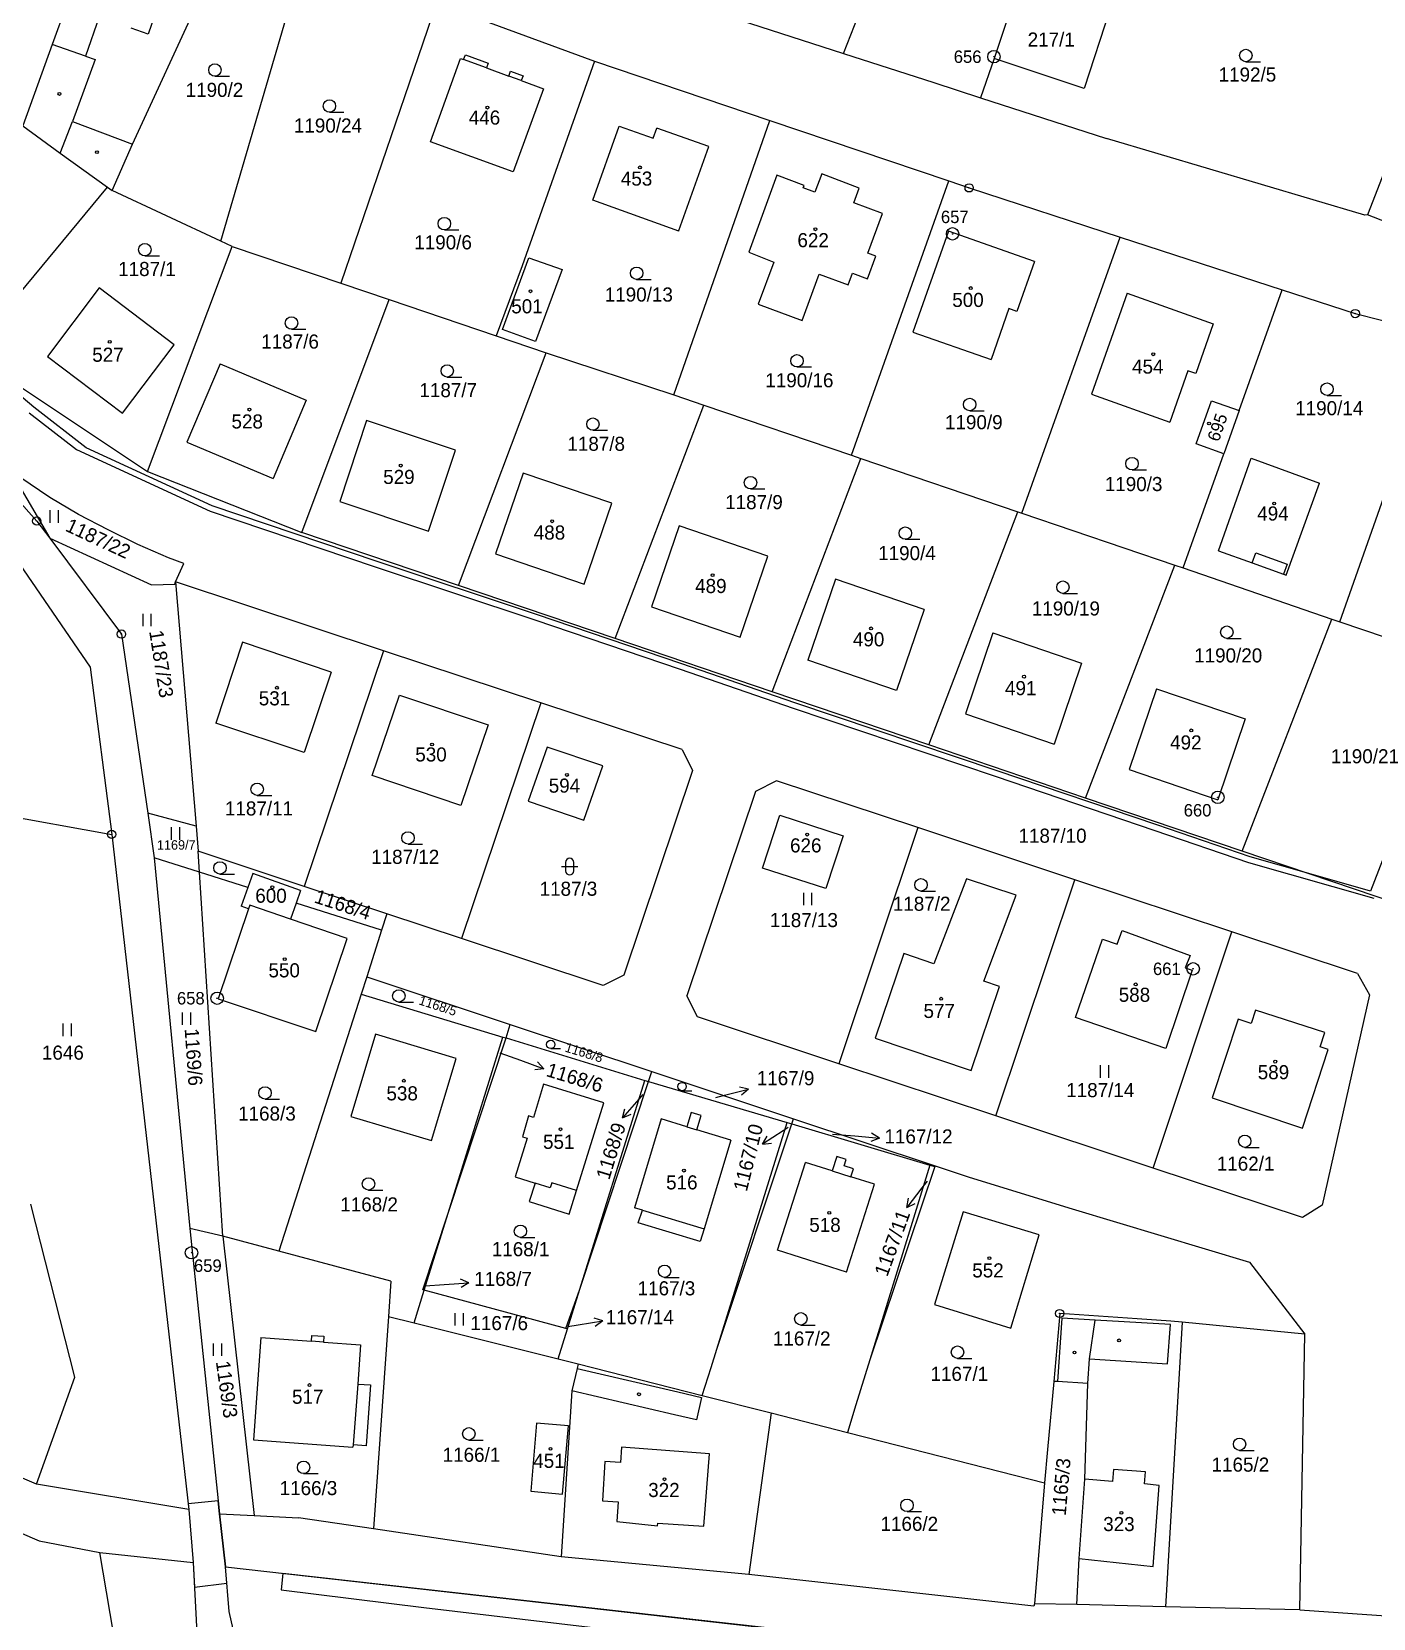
# Model space of a CAD drawing. Extents: x -820725 to -814908, y -1038210 to -1035296.
# Drawn here: x -818782.5 to -818620.6, y -1036843.4 to -1036652 of the extents above; entities that cross this region are included whole.
import ezdxf
from ezdxf.enums import TextEntityAlignment as Align

# ---------------------------------------------------------------- set-up
doc = ezdxf.new("R2010")
doc.units = 0
doc.header["$MEASUREMENT"] = 0
doc.linetypes.add('0_051C', pattern=[0])
for name, color, linetype in [('101', 1, 'CONTINUOUS'), ('1016', 1, 'CONTINUOUS'), ('1029', 1, 'CONTINUOUS'), ('105', 1, 'CONTINUOUS'), ('18', 1, 'CONTINUOUS'), ('21800', 1, 'CONTINUOUS'), ('21900', 1, 'CONTINUOUS'), ('23700', 1, 'CONTINUOUS'), ('304', 1, 'CONTINUOUS'), ('306', 1, 'CONTINUOUS'), ('316', 1, 'CONTINUOUS'), ('402', 1, 'CONTINUOUS'), ('404', 1, 'CONTINUOUS')]:
    doc.layers.add(name, color=color, linetype=linetype)

# ---------------------------------------------------------------- blocks, each defined once
blk = doc.blocks.new('4_02$0')
at = {"layer": '404', "color": 255, "linetype": 'Continuous'}
blk.add_circle((-0.01, 0), 0.175, dxfattribs=at)
blk = doc.blocks.new('1029$1')
at = {"layer": '1029', "color": 6, "linetype": 'Continuous'}
for p, q in [((0, 3), (-0.5, 2)), ((0, 0), (0, 3)), ((0, 3), (0.5, 2))]:
    blk.add_line(p, q, dxfattribs=at)
blk = doc.blocks.new('3_06$2')
at = {"layer": '306', "color": 255, "linetype": 'Continuous'}
for p, q in [((-0.51, 0), (-0.51, 1.5)), ((0.49, 0), (0.49, 1.5))]:
    blk.add_line(p, q, dxfattribs=at)
blk = doc.blocks.new('3_04$3')
at = {"layer": '304', "color": 255, "linetype": 'Continuous'}
blk.add_line((0.01, 0), (1.76, 0), dxfattribs=at)
blk.add_circle((0.01, 0.75), 0.75, dxfattribs=at)
blk = doc.blocks.new('3_16$4')
at = {"layer": '316', "color": 255, "linetype": 'Continuous'}
for p, q in [((-1, 1), (1, 1)), ((-0.5, 1.5), (-0.5, 0.5)), ((0.5, 0.5), (0.5, 1.5))]:
    blk.add_line(p, q, dxfattribs=at)
for centre, start, end in [((0, 1.5), 0, 180), ((0, 0.5), 180, 359.9879)]:
    blk.add_arc(centre, 0.5, start, end, dxfattribs=at)
blk = doc.blocks.new('1_01$12')
at = {"layer": '101', "color": 3, "linetype": 'Continuous'}
for radius in [0.75, 0.03]:
    blk.add_circle((0, 0), radius, dxfattribs=at)
blk = doc.blocks.new('1_05$13')
at = {"layer": '105', "color": 3, "linetype": 'Continuous'}
for radius in [0.5, 0.0303]:
    blk.add_circle((0, 0), radius, dxfattribs=at)

msp = doc.modelspace()

# ---------------------------------------------------------------- linework, layer by layer
at = {"layer": '1029', "color": 255, "linetype": 'Continuous'}
for p, q in [((-818726, -1036775.17), (-818723.5, -1036776.07)), ((-818708.76, -1036780.23), (-818709.22, -1036780.76)), ((-818699.93, -1036780.56), (-818698.91, -1036780.31)), ((-818691.2, -1036784.19), (-818691.8, -1036784.58)), ((-818685.87, -1036784.98), (-818683.18, -1036785.2)), ((-818674.44, -1036790.67), (-818675.07, -1036791.46)), ((-818734.99, -1036803.29), (-818732.71, -1036803.12)), ((-818717.79, -1036808.19), (-818716.53, -1036808))]:
    msp.add_line(p, q, dxfattribs=at)
at = {"layer": '21800', "color": 255, "linetype": 'Continuous'}
for p, q in [((-818766.37, -1036646.4), (-818768.41, -1036652.29)), ((-818663.19, -1036645.76), (-818666.36, -1036655.22)), ((-818774.31, -1036650.22), (-818775.98, -1036654.94)), ((-818768.41, -1036652.29), (-818770.47, -1036651.56)), ((-818775.98, -1036654.94), (-818780, -1036653.53)), ((-818774.83, -1036655.36), (-818777.56, -1036662.85)), ((-818775.98, -1036654.94), (-818774.83, -1036655.36)), ((-818727.6, -1036656.37), (-818730.36, -1036655.36)), ((-818723.41, -1036657.91), (-818724.92, -1036657.36)), ((-818779.04, -1036666.65), (-818777.56, -1036662.85)), ((-818777.56, -1036662.85), (-818770.32, -1036665.59)), ((-818635.24, -1036716.09), (-818634.8, -1036714.88)), ((-818634.8, -1036714.88), (-818631.02, -1036716.24)), ((-818631.02, -1036716.24), (-818631.45, -1036717.45)), ((-818703.43, -1036784.1), (-818702.23, -1036784.46)), ((-818685.89, -1036789.43), (-818683.65, -1036790.13)), ((-818719.92, -1036791.46), (-818721.74, -1036790.89)), ((-818719.74, -1036790.87), (-818719.92, -1036791.46)), ((-818716.76, -1036791.8), (-818719.74, -1036790.87)), ((-818708.8, -1036794.18), (-818701.35, -1036796.42)), ((-818658.18, -1036807.2), (-818658.74, -1036814.83)), ((-818654.18, -1036807.45), (-818658.18, -1036807.2)), ((-818654.87, -1036812.11), (-818654.18, -1036807.45)), ((-818645.11, -1036807.95), (-818654.18, -1036807.45)), ((-818645.46, -1036812.7), (-818645.11, -1036807.95)), ((-818747.28, -1036810.07), (-818748.72, -1036809.97)), ((-818716.67, -1036813.28), (-818704.51, -1036816.08)), ((-818655.06, -1036815.09), (-818654.87, -1036812.11)), ((-818654.87, -1036812.11), (-818645.46, -1036812.7)), ((-818743.14, -1036815.14), (-818743.69, -1036822.49)), ((-818704.91, -1036818.84), (-818717.29, -1036815.96)), ((-818704.51, -1036816.08), (-818701.65, -1036816.75)), ((-818701.65, -1036816.75), (-818702.27, -1036819.45)), ((-818702.27, -1036819.45), (-818704.91, -1036818.84)), ((-818711.32, -1036822.74), (-818711.43, -1036824.59)), ((-818700.72, -1036823.56), (-818711.32, -1036822.74)), ((-818713.33, -1036824.47), (-818713.61, -1036829.24)), ((-818711.43, -1036824.59), (-818713.33, -1036824.47)), ((-818701.4, -1036832.3), (-818700.72, -1036823.56)), ((-818652.09, -1036826.9), (-818655.42, -1036826.62)), ((-818651.97, -1036825.43), (-818652.09, -1036826.9)), ((-818648.1, -1036825.74), (-818651.97, -1036825.43)), ((-818648.24, -1036827.19), (-818648.1, -1036825.74)), ((-818646.45, -1036827.36), (-818648.24, -1036827.19)), ((-818647.2, -1036837.15), (-818646.45, -1036827.36)), ((-818713.61, -1036829.24), (-818711.73, -1036829.35)), ((-818711.73, -1036829.35), (-818711.89, -1036831.71)), ((-818711.89, -1036831.71), (-818706.98, -1036832.25)), ((-818706.98, -1036832.25), (-818706.95, -1036831.94)), ((-818706.95, -1036831.94), (-818701.4, -1036832.3)), ((-818656.12, -1036836.17), (-818647.2, -1036837.15))]:
    msp.add_line(p, q, dxfattribs=at)
at = {"layer": '21900', "color": 3, "linetype": 'Continuous'}
for p, q in [((-818684.53, -1036654.64), (-818673.25, -1036625.7)), ((-818770.32, -1036665.59), (-818758.46, -1036639.83)), ((-818759.65, -1036677.27), (-818749.62, -1036642.95)), ((-818778.29, -1036648.82), (-818780, -1036653.53)), ((-818733.62, -1036648.58), (-818745.18, -1036682.34)), ((-818733.62, -1036648.58), (-818714.59, -1036655.57)), ((-818702.1, -1036648.97), (-818684.53, -1036654.64)), ((-818652.4, -1036649.37), (-818655.52, -1036658.85)), ((-818780, -1036653.53), (-818783.54, -1036663.35)), ((-818613.18, -1036653.05), (-818621.32, -1036674.1)), ((-818734.35, -1036665.27), (-818730.74, -1036655.22)), ((-818730.74, -1036655.22), (-818730.36, -1036655.36)), ((-818730.36, -1036655.36), (-818730.15, -1036654.79)), ((-818730.15, -1036654.79), (-818727.39, -1036655.8)), ((-818727.39, -1036655.8), (-818727.6, -1036656.37)), ((-818727.6, -1036656.37), (-818724.92, -1036657.36)), ((-818714.59, -1036655.57), (-818723.32, -1036680.26)), ((-818714.59, -1036655.57), (-818693.42, -1036662.72)), ((-818684.53, -1036654.64), (-818673.66, -1036658.15)), ((-818666.36, -1036655.22), (-818668.01, -1036659.98)), ((-818655.52, -1036658.85), (-818666.36, -1036655.22)), ((-818724.92, -1036657.36), (-818724.71, -1036656.77)), ((-818724.71, -1036656.77), (-818723.2, -1036657.33)), ((-818723.2, -1036657.33), (-818723.41, -1036657.91)), ((-818723.41, -1036657.91), (-818720.74, -1036658.89)), ((-818673.66, -1036658.15), (-818668.01, -1036659.98)), ((-818720.74, -1036658.89), (-818724.37, -1036668.89)), ((-818668.01, -1036659.98), (-818652.8, -1036664.89)), ((-818783.54, -1036663.35), (-818779.04, -1036666.65)), ((-818714.77, -1036672.34), (-818711.59, -1036663.38)), ((-818711.59, -1036663.38), (-818707.49, -1036664.84)), ((-818707.49, -1036664.84), (-818707.07, -1036663.66)), ((-818700.78, -1036665.85), (-818707.07, -1036663.66)), ((-818705.02, -1036695.8), (-818693.42, -1036662.72)), ((-818693.42, -1036662.72), (-818671.83, -1036670.01)), ((-818772.77, -1036671.15), (-818770.32, -1036665.59)), ((-818724.37, -1036668.89), (-818734.35, -1036665.27)), ((-818704.39, -1036675.98), (-818700.78, -1036665.85)), ((-818621.66, -1036674.13), (-818652.8, -1036664.89)), ((-818779.04, -1036666.65), (-818773.34, -1036670.74)), ((-818692.59, -1036669.3), (-818695.96, -1036678.6)), ((-818689.28, -1036670.55), (-818692.59, -1036669.3)), ((-818687.17, -1036669.16), (-818688, -1036671.37)), ((-818682.63, -1036670.87), (-818687.17, -1036669.16)), ((-818789.92, -1036690.82), (-818773.34, -1036670.74)), ((-818773.34, -1036670.74), (-818772.77, -1036671.15)), ((-818759.65, -1036677.27), (-818772.77, -1036671.15)), ((-818689.39, -1036670.85), (-818689.28, -1036670.55)), ((-818688, -1036671.37), (-818689.39, -1036670.85)), ((-818683.59, -1036703.09), (-818671.83, -1036670.01)), ((-818683.31, -1036672.66), (-818682.63, -1036670.87)), ((-818671.83, -1036670.01), (-818669.38, -1036670.84)), ((-818669.38, -1036670.84), (-818651.15, -1036676.77)), ((-818704.42, -1036676.08), (-818714.77, -1036672.34)), ((-818679.85, -1036673.93), (-818683.31, -1036672.66)), ((-818681.61, -1036678.72), (-818679.85, -1036673.93)), ((-818621.32, -1036674.1), (-818621.66, -1036674.13)), ((-818617.29, -1036675.66), (-818621.32, -1036674.1)), ((-818758.29, -1036677.9), (-818759.65, -1036677.27)), ((-818704.42, -1036676.08), (-818704.39, -1036675.98)), ((-818671.87, -1036676.06), (-818676.16, -1036688.24)), ((-818661.51, -1036679.71), (-818671.87, -1036676.06)), ((-818663.01, -1036710.08), (-818651.15, -1036676.77)), ((-818651.15, -1036676.77), (-818631.62, -1036683.13)), ((-818768.48, -1036705.05), (-818758.29, -1036677.9)), ((-818758.29, -1036677.9), (-818745.18, -1036682.34)), ((-818725.68, -1036687.91), (-818722.5, -1036679.29)), ((-818722.5, -1036679.29), (-818718.49, -1036680.7)), ((-818695.96, -1036678.6), (-818692.95, -1036679.79)), ((-818681.63, -1036681.82), (-818680.63, -1036679.08)), ((-818680.63, -1036679.08), (-818681.61, -1036678.72)), ((-818723.32, -1036680.26), (-818726.45, -1036688.69)), ((-818718.49, -1036680.7), (-818721.69, -1036689.39)), ((-818692.95, -1036679.79), (-818694.83, -1036684.89)), ((-818689.53, -1036686.84), (-818687.48, -1036681.27)), ((-818687.48, -1036681.27), (-818683.98, -1036682.55)), ((-818683.98, -1036682.55), (-818683.47, -1036681.15)), ((-818683.47, -1036681.15), (-818681.63, -1036681.82)), ((-818661.51, -1036679.71), (-818663.64, -1036685.75)), ((-818774.33, -1036682.92), (-818780.57, -1036691.18)), ((-818765.27, -1036689.76), (-818774.33, -1036682.92)), ((-818745.18, -1036682.34), (-818739.34, -1036684.32)), ((-818636.81, -1036697.71), (-818631.62, -1036683.13)), ((-818631.62, -1036683.13), (-818622.81, -1036686)), ((-818749.88, -1036712.41), (-818739.34, -1036684.32)), ((-818739.34, -1036684.32), (-818726.45, -1036688.69)), ((-818694.83, -1036684.89), (-818689.53, -1036686.84)), ((-818650.32, -1036683.56), (-818654.6, -1036695.74)), ((-818650.32, -1036683.56), (-818639.93, -1036687.26)), ((-818664.59, -1036685.41), (-818666.72, -1036691.56)), ((-818663.64, -1036685.75), (-818664.59, -1036685.41)), ((-818622.81, -1036686), (-818612.49, -1036688.59)), ((-818726.45, -1036688.69), (-818720.39, -1036690.75)), ((-818721.69, -1036689.39), (-818725.68, -1036687.91)), ((-818676.16, -1036688.24), (-818666.72, -1036691.56)), ((-818639.93, -1036687.26), (-818642.05, -1036693.24)), ((-818624.66, -1036723.19), (-818612.49, -1036688.59)), ((-818789.92, -1036690.82), (-818768.48, -1036705.05)), ((-818771.52, -1036698.02), (-818765.27, -1036689.76)), ((-818730.97, -1036718.82), (-818720.39, -1036690.75)), ((-818720.39, -1036690.75), (-818705.02, -1036695.8)), ((-818780.57, -1036691.18), (-818771.52, -1036698.02)), ((-818759.72, -1036692.07), (-818763.74, -1036701.53)), ((-818759.72, -1036692.07), (-818749.35, -1036696.46)), ((-818642.99, -1036692.91), (-818645.18, -1036699.09)), ((-818642.05, -1036693.24), (-818642.99, -1036692.91)), ((-818749.35, -1036696.46), (-818753.35, -1036705.92)), ((-818705.02, -1036695.8), (-818701.38, -1036697.04)), ((-818654.6, -1036695.74), (-818645.18, -1036699.09)), ((-818642, -1036701.72), (-818640.15, -1036696.52)), ((-818640.15, -1036696.52), (-818636.81, -1036697.71)), ((-818712.07, -1036725.22), (-818701.38, -1036697.04)), ((-818701.38, -1036697.04), (-818683.59, -1036703.09)), ((-818636.81, -1036697.71), (-818638.66, -1036702.91)), ((-818742.07, -1036698.92), (-818745.31, -1036708.68)), ((-818731.36, -1036702.48), (-818742.07, -1036698.92)), ((-818763.74, -1036701.53), (-818753.35, -1036705.92)), ((-818638.66, -1036702.91), (-818642, -1036701.72)), ((-818788.02, -1036704.13), (-818781.86, -1036711.03)), ((-818734.6, -1036712.24), (-818731.36, -1036702.48)), ((-818693.16, -1036731.63), (-818682.44, -1036703.48)), ((-818683.59, -1036703.09), (-818682.44, -1036703.48)), ((-818682.44, -1036703.48), (-818663.49, -1036709.92)), ((-818643.57, -1036716.69), (-818638.66, -1036702.91)), ((-818639.3, -1036714.63), (-818635.35, -1036703.46)), ((-818635.35, -1036703.46), (-818627.1, -1036706.45)), ((-818768.48, -1036705.05), (-818749.88, -1036712.41)), ((-818723.2, -1036705.24), (-818726.52, -1036714.99)), ((-818712.5, -1036708.88), (-818723.2, -1036705.24)), ((-818631.13, -1036717.57), (-818627.1, -1036706.45)), ((-818745.31, -1036708.68), (-818734.6, -1036712.24)), ((-818715.82, -1036718.63), (-818712.5, -1036708.88)), ((-818674.25, -1036738.04), (-818663.49, -1036709.92)), ((-818663.49, -1036709.92), (-818663.01, -1036710.08)), ((-818663.01, -1036710.08), (-818644.55, -1036716.36)), ((-818781.86, -1036711.03), (-818780.3, -1036713.11)), ((-818704.38, -1036711.63), (-818707.71, -1036721.39)), ((-818693.67, -1036715.28), (-818704.38, -1036711.63)), ((-818780.3, -1036713.11), (-818771.64, -1036724.67)), ((-818730.97, -1036718.82), (-818749.88, -1036712.41)), ((-818726.52, -1036714.99), (-818715.82, -1036718.63)), ((-818697, -1036725.04), (-818693.67, -1036715.28)), ((-818639.3, -1036714.63), (-818635.24, -1036716.09)), ((-818655.34, -1036744.45), (-818644.55, -1036716.36)), ((-818644.55, -1036716.36), (-818643.57, -1036716.69)), ((-818643.57, -1036716.69), (-818625.63, -1036722.87)), ((-818635.24, -1036716.09), (-818631.45, -1036717.45)), ((-818631.45, -1036717.45), (-818631.13, -1036717.57)), ((-818765.11, -1036718.36), (-818762.63, -1036747.83)), ((-818740.01, -1036726.68), (-818765.11, -1036718.36)), ((-818712.07, -1036725.22), (-818730.97, -1036718.82)), ((-818685.52, -1036718.06), (-818688.84, -1036727.82)), ((-818674.81, -1036721.7), (-818685.52, -1036718.06)), ((-818707.71, -1036721.39), (-818697, -1036725.04)), ((-818674.81, -1036721.7), (-818678.13, -1036731.46)), ((-818636.44, -1036750.85), (-818625.63, -1036722.87)), ((-818625.63, -1036722.87), (-818624.66, -1036723.19)), ((-818624.66, -1036723.19), (-818609.73, -1036728.26)), ((-818771.64, -1036724.67), (-818768.47, -1036746.28)), ((-818693.16, -1036731.63), (-818712.07, -1036725.22)), ((-818666.51, -1036724.53), (-818669.84, -1036734.28)), ((-818666.51, -1036724.53), (-818655.81, -1036728.18)), ((-818757.05, -1036725.65), (-818760.27, -1036735.4)), ((-818746.36, -1036729.26), (-818757.05, -1036725.65)), ((-818740.01, -1036726.68), (-818749.58, -1036755.11)), ((-818721.06, -1036732.95), (-818740.01, -1036726.68)), ((-818678.13, -1036731.46), (-818688.84, -1036727.82)), ((-818655.81, -1036728.18), (-818659.14, -1036737.93)), ((-818746.36, -1036729.26), (-818749.61, -1036738.97)), ((-818741.38, -1036741.74), (-818738.1, -1036732.03)), ((-818738.1, -1036732.03), (-818727.42, -1036735.63)), ((-818721.06, -1036732.95), (-818730.61, -1036761.4)), ((-818704.01, -1036738.6), (-818721.06, -1036732.95)), ((-818674.25, -1036738.04), (-818693.16, -1036731.63)), ((-818646.77, -1036731.26), (-818650.09, -1036741.01)), ((-818646.77, -1036731.26), (-818636.07, -1036734.9)), ((-818669.84, -1036734.28), (-818659.14, -1036737.93)), ((-818636.07, -1036734.9), (-818639.39, -1036744.65)), ((-818749.61, -1036738.97), (-818760.27, -1036735.4)), ((-818727.42, -1036735.63), (-818730.71, -1036745.35)), ((-818720.29, -1036738.3), (-818722.57, -1036744.82)), ((-818713.59, -1036740.57), (-818720.29, -1036738.3)), ((-818704.01, -1036738.6), (-818702.74, -1036741.12)), ((-818655.34, -1036744.45), (-818674.25, -1036738.04)), ((-818715.88, -1036747.12), (-818713.59, -1036740.57)), ((-818730.71, -1036745.35), (-818741.38, -1036741.74)), ((-818702.74, -1036741.12), (-818711.03, -1036765.8)), ((-818692.64, -1036742.37), (-818695.16, -1036743.64)), ((-818675.59, -1036748.02), (-818692.64, -1036742.37)), ((-818650.09, -1036741.01), (-818639.39, -1036744.65)), ((-818695.16, -1036743.64), (-818703.44, -1036768.31)), ((-818636.44, -1036750.85), (-818655.34, -1036744.45)), ((-818794.96, -1036744.85), (-818772.82, -1036748.83)), ((-818762.63, -1036747.83), (-818768.47, -1036746.28)), ((-818768.47, -1036746.28), (-818767.68, -1036751.65)), ((-818722.57, -1036744.82), (-818715.88, -1036747.12)), ((-818762.63, -1036747.83), (-818762.38, -1036750.86)), ((-818675.59, -1036748.02), (-818685.11, -1036776.5)), ((-818656.65, -1036754.3), (-818675.59, -1036748.02)), ((-818772.82, -1036748.83), (-818763.53, -1036830.28)), ((-818767.68, -1036751.65), (-818763.41, -1036796.36)), ((-818762.22, -1036753.4), (-818767.68, -1036751.65)), ((-818749.58, -1036755.11), (-818762.38, -1036750.86)), ((-818762.22, -1036753.4), (-818762.38, -1036750.86)), ((-818617.53, -1036757.26), (-818636.44, -1036750.85)), ((-818759.4, -1036797.29), (-818762.22, -1036753.4)), ((-818756.39, -1036755.26), (-818762.22, -1036753.4)), ((-818755.78, -1036753.54), (-818756.39, -1036755.26)), ((-818750.05, -1036755.59), (-818755.78, -1036753.54)), ((-818756.39, -1036755.26), (-818757.19, -1036757.51)), ((-818750.05, -1036755.59), (-818750.57, -1036757.12)), ((-818739.62, -1036758.41), (-818749.58, -1036755.11)), ((-818669.71, -1036754.21), (-818673.63, -1036764.45)), ((-818663.7, -1036756.17), (-818669.71, -1036754.21)), ((-818666.15, -1036782.79), (-818656.65, -1036754.3)), ((-818637.71, -1036760.58), (-818656.65, -1036754.3)), ((-818756.3, -1036757.81), (-818759.97, -1036768.69)), ((-818756.3, -1036757.81), (-818757.19, -1036757.51)), ((-818756.16, -1036757.39), (-818756.3, -1036757.81)), ((-818751.24, -1036759.07), (-818756.16, -1036757.39)), ((-818750.57, -1036757.12), (-818751.24, -1036759.07)), ((-818740.26, -1036760.4), (-818750.57, -1036757.12)), ((-818667.6, -1036766.52), (-818663.7, -1036756.17)), ((-818744.43, -1036761.4), (-818751.24, -1036759.07)), ((-818739.62, -1036758.41), (-818740.26, -1036760.4)), ((-818730.61, -1036761.4), (-818739.62, -1036758.41)), ((-818748.19, -1036772.61), (-818744.43, -1036761.4)), ((-818740.26, -1036760.4), (-818742.05, -1036766.02)), ((-818713.55, -1036767.06), (-818730.61, -1036761.4)), ((-818656.56, -1036770.93), (-818653.31, -1036761.46)), ((-818653.31, -1036761.46), (-818651.51, -1036762.07)), ((-818651.51, -1036762.07), (-818650.94, -1036760.44)), ((-818650.94, -1036760.44), (-818642.73, -1036763.44)), ((-818647.18, -1036789.08), (-818637.71, -1036760.58)), ((-818622.55, -1036765.6), (-818637.71, -1036760.58)), ((-818677.24, -1036763.21), (-818680.73, -1036773.4)), ((-818673.63, -1036764.45), (-818677.24, -1036763.21)), ((-818642.73, -1036763.44), (-818643.32, -1036764.92)), ((-818642.47, -1036765.22), (-818645.67, -1036774.66)), ((-818643.32, -1036764.92), (-818642.47, -1036765.22)), ((-818742.05, -1036766.02), (-818742.72, -1036768.12)), ((-818742.05, -1036766.02), (-818724.73, -1036771.78)), ((-818711.03, -1036765.8), (-818713.55, -1036767.06)), ((-818669.13, -1036777.32), (-818665.71, -1036767.17)), ((-818665.71, -1036767.17), (-818667.6, -1036766.52)), ((-818622.55, -1036765.6), (-818621.1, -1036768.18)), ((-818759.97, -1036768.69), (-818748.19, -1036772.61)), ((-818742.72, -1036768.12), (-818752.64, -1036799.11)), ((-818742.72, -1036768.12), (-818725.62, -1036773.28)), ((-818702.17, -1036770.84), (-818703.44, -1036768.31)), ((-818621.1, -1036768.18), (-818626.78, -1036793.55)), ((-818685.11, -1036776.5), (-818702.17, -1036770.84)), ((-818645.67, -1036774.66), (-818656.56, -1036770.93)), ((-818636.93, -1036771.14), (-818640.07, -1036780.62)), ((-818635.36, -1036771.66), (-818636.93, -1036771.14)), ((-818634.82, -1036770.02), (-818635.36, -1036771.66)), ((-818626.49, -1036772.74), (-818634.82, -1036770.02)), ((-818740.99, -1036772.95), (-818743.97, -1036782.87)), ((-818731.28, -1036775.85), (-818740.99, -1036772.95)), ((-818725.25, -1036773.39), (-818724.73, -1036771.78)), ((-818724.73, -1036771.78), (-818707.65, -1036777.45)), ((-818627.04, -1036774.46), (-818626.49, -1036772.74)), ((-818732.23, -1036794.52), (-818725.62, -1036773.28)), ((-818732.23, -1036794.52), (-818725.25, -1036773.39)), ((-818725.62, -1036773.28), (-818725.25, -1036773.39)), ((-818725.25, -1036773.39), (-818708.49, -1036778.52)), ((-818680.73, -1036773.4), (-818669.13, -1036777.32)), ((-818629.15, -1036784.27), (-818626.05, -1036774.8)), ((-818626.05, -1036774.8), (-818627.04, -1036774.46)), ((-818734.24, -1036785.77), (-818731.28, -1036775.85)), ((-818666.15, -1036782.79), (-818685.11, -1036776.5)), ((-818720.71, -1036778.96), (-818721.94, -1036782.98)), ((-818713.46, -1036781.2), (-818720.71, -1036778.96)), ((-818716.34, -1036803.69), (-818708.49, -1036778.52)), ((-818716.34, -1036803.69), (-818708.05, -1036778.65)), ((-818708.49, -1036778.52), (-818708.05, -1036778.65)), ((-818708.05, -1036778.65), (-818707.65, -1036777.45)), ((-818708.05, -1036778.65), (-818691.32, -1036783.59)), ((-818707.65, -1036777.45), (-818690.56, -1036783.13)), ((-818640.07, -1036780.62), (-818629.15, -1036784.27)), ((-818722.52, -1036782.8), (-818723.28, -1036785.3)), ((-818721.94, -1036782.98), (-818722.52, -1036782.8)), ((-818716.76, -1036791.8), (-818713.46, -1036781.2)), ((-818702.91, -1036782.38), (-818703.43, -1036784.1)), ((-818701.71, -1036782.74), (-818702.91, -1036782.38)), ((-818702.23, -1036784.46), (-818701.71, -1036782.74)), ((-818647.18, -1036789.08), (-818666.15, -1036782.79)), ((-818743.97, -1036782.87), (-818734.24, -1036785.77)), ((-818706.54, -1036783.16), (-818709.76, -1036793.89)), ((-818703.43, -1036784.1), (-818706.54, -1036783.16)), ((-818698.12, -1036785.71), (-818702.23, -1036784.46)), ((-818699.83, -1036810.94), (-818691.32, -1036783.59)), ((-818699.83, -1036810.94), (-818690.77, -1036783.75)), ((-818691.32, -1036783.59), (-818690.77, -1036783.75)), ((-818690.77, -1036783.75), (-818690.56, -1036783.13)), ((-818690.77, -1036783.75), (-818674.11, -1036788.72)), ((-818690.56, -1036783.13), (-818673.48, -1036788.81)), ((-818722.71, -1036785.48), (-818724.15, -1036790.15)), ((-818723.28, -1036785.3), (-818722.71, -1036785.48)), ((-818698.12, -1036785.71), (-818701.35, -1036796.42)), ((-818692.5, -1036799), (-818689.14, -1036788.41)), ((-818685.89, -1036789.43), (-818689.14, -1036788.41)), ((-818685.35, -1036787.71), (-818685.89, -1036789.43)), ((-818684.21, -1036788.07), (-818685.35, -1036787.71)), ((-818684.45, -1036788.83), (-818684.21, -1036788.07)), ((-818724.15, -1036790.15), (-818721.74, -1036790.89)), ((-818683.35, -1036789.18), (-818684.45, -1036788.83)), ((-818683.65, -1036790.13), (-818683.35, -1036789.18)), ((-818680.81, -1036791.02), (-818683.65, -1036790.13)), ((-818674.11, -1036788.72), (-818681.35, -1036812.22)), ((-818673.51, -1036788.9), (-818681.35, -1036812.22)), ((-818674.11, -1036788.72), (-818673.51, -1036788.9)), ((-818673.48, -1036788.81), (-818673.51, -1036788.9)), ((-818673.48, -1036788.81), (-818669.37, -1036790.18)), ((-818669.37, -1036790.18), (-818656.95, -1036793.99)), ((-818629.17, -1036795.06), (-818647.18, -1036789.08)), ((-818721.74, -1036790.89), (-818722.47, -1036793.13)), ((-818717.65, -1036794.63), (-818716.76, -1036791.8)), ((-818684.16, -1036801.63), (-818680.81, -1036791.02)), ((-818777.25, -1036814.32), (-818782.57, -1036793.44)), ((-818722.47, -1036793.13), (-818717.65, -1036794.63)), ((-818708.8, -1036794.18), (-818709.76, -1036793.89)), ((-818709.31, -1036795.7), (-818708.8, -1036794.18)), ((-818656.95, -1036793.99), (-818635.56, -1036800.42)), ((-818626.78, -1036793.55), (-818629.17, -1036795.06)), ((-818735.28, -1036803.78), (-818732.23, -1036794.52)), ((-818735.12, -1036803.82), (-818732.23, -1036794.52)), ((-818701.81, -1036797.96), (-818709.31, -1036795.7)), ((-818670.1, -1036794.36), (-818673.57, -1036805.56)), ((-818660.92, -1036797.14), (-818670.1, -1036794.36)), ((-818759.4, -1036797.29), (-818763.41, -1036796.36)), ((-818763.41, -1036796.36), (-818759.98, -1036829.22)), ((-818752.64, -1036799.11), (-818759.4, -1036797.29)), ((-818759.4, -1036797.29), (-818755.62, -1036830.99)), ((-818701.35, -1036796.42), (-818701.81, -1036797.96)), ((-818664.36, -1036808.4), (-818660.92, -1036797.14)), ((-818739.14, -1036802.74), (-818752.64, -1036799.11)), ((-818684.16, -1036801.63), (-818692.5, -1036799)), ((-818635.56, -1036800.42), (-818628.9, -1036809.13)), ((-818739.14, -1036802.74), (-818739.44, -1036806.99)), ((-818736.35, -1036807.77), (-818735.12, -1036803.82)), ((-818735.12, -1036803.82), (-818735.28, -1036803.78)), ((-818718.02, -1036808.42), (-818735.12, -1036803.82)), ((-818718.02, -1036808.42), (-818716.34, -1036803.69)), ((-818717.83, -1036808.47), (-818716.34, -1036803.69)), ((-818673.57, -1036805.56), (-818664.36, -1036808.4)), ((-818739.44, -1036806.99), (-818741.23, -1036832.61)), ((-818739.44, -1036806.99), (-818736.35, -1036807.77)), ((-818658.46, -1036806.63), (-818659.15, -1036814.85)), ((-818649.11, -1036807.28), (-818658.46, -1036806.63)), ((-818645.03, -1036807.56), (-818649.11, -1036807.28)), ((-818643.67, -1036807.69), (-818645.69, -1036842.01)), ((-818643.67, -1036807.69), (-818645.03, -1036807.56)), ((-818628.9, -1036809.13), (-818643.67, -1036807.69)), ((-818754.82, -1036809.51), (-818755.72, -1036821.88)), ((-818754.82, -1036809.51), (-818748.72, -1036809.97)), ((-818748.72, -1036809.97), (-818748.67, -1036809.27)), ((-818748.67, -1036809.27), (-818747.22, -1036809.38)), ((-818747.22, -1036809.38), (-818747.28, -1036810.07)), ((-818736.35, -1036807.77), (-818718.97, -1036812.1)), ((-818718.97, -1036812.1), (-818717.83, -1036808.47)), ((-818717.83, -1036808.47), (-818718.02, -1036808.42)), ((-818629.48, -1036842.39), (-818628.9, -1036809.13)), ((-818747.28, -1036810.07), (-818742.79, -1036810.41)), ((-818742.79, -1036810.41), (-818743.14, -1036815.14)), ((-818700.51, -1036813.13), (-818699.83, -1036810.94)), ((-818718.97, -1036812.1), (-818716.54, -1036812.71)), ((-818716.67, -1036813.28), (-818717.29, -1036815.96)), ((-818716.54, -1036812.71), (-818716.67, -1036813.28)), ((-818716.54, -1036812.71), (-818701.57, -1036816.52)), ((-818701.57, -1036816.52), (-818700.51, -1036813.13)), ((-818681.35, -1036812.22), (-818683.03, -1036817.66)), ((-818781.87, -1036827.21), (-818777.25, -1036814.32)), ((-818743.14, -1036815.14), (-818741.59, -1036815.25)), ((-818741.59, -1036815.25), (-818742.13, -1036822.61)), ((-818659.15, -1036814.85), (-818659.91, -1036823.05)), ((-818658.74, -1036814.83), (-818659.15, -1036814.85)), ((-818655.06, -1036815.09), (-818658.74, -1036814.83)), ((-818655.42, -1036826.62), (-818655.06, -1036815.09)), ((-818717.29, -1036815.96), (-818718.59, -1036835.98)), ((-818701.57, -1036816.52), (-818693.26, -1036818.63)), ((-818693.26, -1036818.63), (-818695.94, -1036838.11)), ((-818693.26, -1036818.63), (-818684.05, -1036820.98)), ((-818683.03, -1036817.66), (-818684.05, -1036820.98)), ((-818721.56, -1036819.86), (-818722.27, -1036828.08)), ((-818717.71, -1036820.19), (-818721.56, -1036819.86)), ((-818718.42, -1036828.41), (-818717.71, -1036820.19)), ((-818684.05, -1036820.98), (-818679.96, -1036822.02)), ((-818755.72, -1036821.88), (-818743.71, -1036822.76)), ((-818743.69, -1036822.49), (-818743.71, -1036822.76)), ((-818742.13, -1036822.61), (-818743.69, -1036822.49)), ((-818679.96, -1036822.02), (-818660.28, -1036827.04)), ((-818659.91, -1036823.05), (-818660.28, -1036827.04)), ((-818656.12, -1036836.17), (-818655.42, -1036826.62)), ((-818763.53, -1036830.28), (-818781.87, -1036827.21)), ((-818722.27, -1036828.08), (-818718.42, -1036828.41)), ((-818660.28, -1036827.04), (-818661.51, -1036841.64)), ((-818763.53, -1036830.28), (-818762.99, -1036836.68)), ((-818759.98, -1036829.22), (-818759.81, -1036830.78)), ((-818759.81, -1036830.78), (-818759.09, -1036837.2)), ((-818759.81, -1036830.78), (-818755.62, -1036830.99)), ((-818755.62, -1036830.99), (-818750.28, -1036831.26)), ((-818741.23, -1036832.61), (-818750.28, -1036831.26)), ((-818718.59, -1036835.98), (-818741.23, -1036832.61)), ((-818774.26, -1036835.48), (-818762.99, -1036836.68)), ((-818762.01, -1036907.34), (-818774.26, -1036835.48)), ((-818695.94, -1036838.11), (-818718.59, -1036835.98)), ((-818656.4, -1036841.75), (-818656.12, -1036836.17)), ((-818759.09, -1036837.2), (-818665.06, -1036847.78)), ((-818661.59, -1036841.93), (-818695.94, -1036838.11)), ((-818661.51, -1036841.64), (-818661.59, -1036841.93)), ((-818656.4, -1036841.75), (-818661.51, -1036841.64)), ((-818645.69, -1036842.01), (-818656.4, -1036841.75)), ((-818629.48, -1036842.39), (-818645.69, -1036842.01)), ((-818629.48, -1036842.39), (-818618.51, -1036843.14))]:
    msp.add_line(p, q, dxfattribs=at)
for points in [[(-818834.44, -1036681.71), (-818816.23, -1036686.53), (-818793.77, -1036704.88), (-818785.48, -1036713.99), (-818775.41, -1036728.66), (-818772.82, -1036748.83)], [(-818765.11, -1036718.36), (-818764.11, -1036716.15), (-818765.97, -1036715.46), (-818769.67, -1036713.87), (-818773.26, -1036712.09), (-818776.82, -1036710.23), (-818780.29, -1036708.2), (-818783.91, -1036705.76), (-818784.32, -1036706.22), (-818780.3, -1036713.11)], [(-818780.3, -1036713.11), (-818768, -1036718.73), (-818765.2, -1036718.64), (-818765.11, -1036718.36)], [(-818692.23, -1036746.5), (-818684.58, -1036748.99), (-818686.68, -1036755.38), (-818694.3, -1036752.89), (-818692.23, -1036746.5)], [(-818858.86, -1036787.34), (-818854.06, -1036791.82), (-818836.53, -1036803.95), (-818815.23, -1036817.39), (-818794.38, -1036828.56), (-818781.57, -1036834.04), (-818774.26, -1036835.48)], [(-818781.87, -1036827.21), (-818791.81, -1036822.99), (-818821.01, -1036805.35), (-818826.19, -1036802.11)], [(-818762.99, -1036836.68), (-818762.52, -1036845.91), (-818754.28, -1036873.05), (-818748.81, -1036884.51), (-818744.46, -1036891.02), (-818738.44, -1036897.72), (-818712.67, -1036914.27)], [(-818668.5, -1036934.57), (-818714.04, -1036907.9), (-818733.54, -1036895.28), (-818739.29, -1036889.95), (-818744.3, -1036883.53), (-818751.03, -1036870.22), (-818755.14, -1036858), (-818758.63, -1036842.57), (-818759.09, -1036837.2)]]:
    msp.add_lwpolyline(points, dxfattribs=at)
at = {"layer": '23700', "color": 255, "linetype": '0_051C'}
for points in [[(-818617.6, -1036746.94), (-818620.98, -1036755.7), (-818628.4, -1036753.57), (-818635.47, -1036751.56), (-818646.74, -1036747.7), (-818666.01, -1036741.17), (-818690.4, -1036732.95), (-818704.03, -1036728.26), (-818721.57, -1036722.3), (-818740.8, -1036715.9), (-818760.69, -1036709.19), (-818775.88, -1036702.19), (-818782.22, -1036697.29), (-818789.92, -1036690.82)], [(-818782.78, -1036697.99), (-818777.06, -1036702.41), (-818760.95, -1036709.85), (-818741.02, -1036716.56), (-818721.79, -1036722.96), (-818704.25, -1036728.92), (-818690.62, -1036733.61), (-818666.23, -1036741.83), (-818646.96, -1036748.36), (-818635.67, -1036752.22), (-818620.56, -1036756.54)]]:
    msp.add_lwpolyline(points, dxfattribs=at)
for points in [[(-818759.98, -1036829.22), (-818763.61, -1036829.6), (-818763.53, -1036830.28), (-818762.99, -1036836.68), (-818762.84, -1036839.64), (-818758.92, -1036839.15), (-818759.09, -1036837.2), (-818759.81, -1036830.78), (-818759.98, -1036829.22)], [(-818752.37, -1036839.98), (-818735.18, -1036842.08), (-818706.93, -1036845.42), (-818690.5, -1036847.37), (-818662.16, -1036849.99), (-818654.01, -1036850.38), (-818653.71, -1036847.55), (-818665.06, -1036847.78), (-818752.18, -1036837.99), (-818752.37, -1036839.98)]]:
    msp.add_lwpolyline(points, close=True, dxfattribs=at)

# ---------------------------------------------------------------- block references
at = {"layer": '101', "color": 0, "linetype": 'ByBlock'}
for p in [(-818666.39, -1036655.02), (-818671.38, -1036676.39), (-818639.38, -1036744.36), (-818642.36, -1036765.05), (-818760.1, -1036768.6), (-818763.19, -1036799.3)]:
    msp.add_blockref('1_01$12', p, dxfattribs=at)
at = {"layer": '1029', "color": 0, "linetype": 'ByBlock'}
for p, rotation in [((-818723.5, -1036776.07), 250), ((-818709.22, -1036780.76), 139), ((-818698.91, -1036780.31), 284), ((-818691.8, -1036784.58), 123), ((-818683.18, -1036785.2), 265), ((-818675.07, -1036791.46), 142), ((-818732.71, -1036803.12), 274), ((-818716.53, -1036808), 279)]:
    msp.add_blockref('1029$1', p, dxfattribs=dict(at, rotation=rotation))
at = {"layer": '105', "color": 0, "linetype": 'ByBlock'}
for p in [(-818669.38, -1036670.84), (-818622.81, -1036686), (-818781.86, -1036711.03), (-818771.64, -1036724.67), (-818772.82, -1036748.83), (-818658.46, -1036806.63)]:
    msp.add_blockref('1_05$13', p, dxfattribs=at)
at = {"layer": '304', "color": 0, "linetype": 'ByBlock'}
for p in [(-818636.01, -1036655.63), (-818760.38, -1036657.37), (-818746.56, -1036661.72), (-818732.7, -1036675.91), (-818768.83, -1036679.05), (-818709.5, -1036681.89), (-818751.14, -1036687.9), (-818690.16, -1036692.45), (-818732.35, -1036693.67), (-818626.22, -1036695.87), (-818669.32, -1036697.73), (-818714.78, -1036700.09), (-818649.74, -1036704.86), (-818695.77, -1036707.15), (-818677.09, -1036713.24), (-818658.08, -1036719.76), (-818638.31, -1036725.19), (-818755.28, -1036744.14), (-818737.08, -1036750.01), (-818759.77, -1036753.63), (-818675.2, -1036755.67), (-818738.19, -1036769.07), (-818754.33, -1036780.77), (-818636.14, -1036786.6), (-818741.85, -1036791.75), (-818723.52, -1036797.46), (-818706.13, -1036802.28), (-818689.7, -1036808.02), (-818670.8, -1036812.05), (-818729.75, -1036821.89), (-818636.77, -1036823.15), (-818749.68, -1036825.94), (-818676.88, -1036830.52)]:
    msp.add_blockref('3_04$3', p, dxfattribs=at)
at = {"layer": '304', "color": 0, "linetype": 'ByBlock', "xscale": 0.67, "yscale": 0.67, "zscale": 0.67}
for p in [(-818719.86, -1036774.68), (-818704.02, -1036779.76)]:
    msp.add_blockref('3_04$3', p, dxfattribs=at)
at = {"layer": '306', "color": 0, "linetype": 'ByBlock'}
for p in [(-818779.72, -1036711.23), (-818768.53, -1036723.72), (-818765.09, -1036749.48), (-818688.83, -1036757.39), (-818763.78, -1036771.82), (-818778.17, -1036773.16), (-818653.03, -1036778.19), (-818730.86, -1036808.08), (-818760.01, -1036811.75)]:
    msp.add_blockref('3_06$2', p, dxfattribs=at)
at = {"layer": '316', "color": 0, "linetype": 'ByBlock'}
msp.add_blockref('3_16$4', (-818717.57, -1036753.72), dxfattribs=at)
at = {"layer": '402', "color": 0, "linetype": 'ByBlock'}
for p in [(-818779.12, -1036659.51), (-818774.59, -1036666.53), (-818656.66, -1036811.33), (-818651.28, -1036809.87), (-818709.2, -1036816.37)]:
    msp.add_blockref('4_02$0', p, dxfattribs=at)
at = {"layer": '404', "color": 0, "linetype": 'ByBlock'}
for p in [(-818727.48, -1036661.16), (-818709.08, -1036668.37), (-818687.92, -1036675.83), (-818722.29, -1036683.31), (-818669.18, -1036682.93), (-818773.04, -1036689.42), (-818647.16, -1036690.91), (-818756.2, -1036697.59), (-818640.43, -1036699.27), (-818737.94, -1036704.35), (-818632.58, -1036708.92), (-818719.67, -1036711.06), (-818700.32, -1036717.56), (-818681.2, -1036723.99), (-818752.88, -1036731.14), (-818662.75, -1036729.81), (-818642.58, -1036736.29), (-818734.16, -1036737.99), (-818717.89, -1036741.66), (-818688.91, -1036748.86), (-818753.43, -1036755.21), (-818751.93, -1036763.88), (-818649.28, -1036766.93), (-818672.75, -1036768.66), (-818632.44, -1036776.25), (-818737.57, -1036778.55), (-818718.67, -1036784.4), (-818703.78, -1036789.39), (-818686.24, -1036794.49), (-818666.93, -1036799.95), (-818748.95, -1036815.26), (-818719.87, -1036822.95), (-818706.12, -1036826.63), (-818651, -1036830.67)]:
    msp.add_blockref('4_02$0', p, dxfattribs=at)

# ---------------------------------------------------------------- texts
at = {"layer": '1016', "color": 174, "linetype": 'Continuous'}
for s, p in [('656', (-818667.89, -1036655.02)), ('657', (-818669.44, -1036674.34)), ('660', (-818640.15, -1036745.92)), ('661', (-818643.86, -1036765.05)), ('658', (-818761.6, -1036768.6)), ('659', (-818759.55, -1036800.86))]:
    msp.add_text(s, height=1.5, dxfattribs=at).set_placement(p, align=Align.MIDDLE_RIGHT)
at = {"layer": '18', "color": 255, "linetype": 'Continuous'}
for s, height, p in [('217/1', 1.7, (-818659.48, -1036654.31)), ('1192/5', 1.7, (-818635.81, -1036658.53)), ('1190/2', 1.7, (-818760.42, -1036660.38)), ('446', 1.7, (-818727.85, -1036663.72)), ('1190/24', 1.7, (-818746.73, -1036664.68)), ('453', 1.7, (-818709.5, -1036671.08)), ('1190/6', 1.7, (-818732.84, -1036678.77)), ('622', 1.7, (-818688.2, -1036678.51)), ('1187/1', 1.7, (-818768.56, -1036681.99)), ('1190/13', 1.7, (-818709.23, -1036685.07)), ('501', 1.7, (-818722.72, -1036686.49)), ('500', 1.7, (-818669.52, -1036685.72)), ('1187/6', 1.7, (-818751.3, -1036690.74)), ('527', 1.7, (-818773.27, -1036692.33)), ('454', 1.7, (-818647.83, -1036693.76)), ('1187/7', 1.7, (-818732.22, -1036696.6)), ('1190/16', 1.7, (-818689.86, -1036695.41)), ('1190/14', 1.7, (-818625.94, -1036698.78)), ('528', 1.7, (-818756.47, -1036700.38)), ('1190/9', 1.7, (-818668.82, -1036700.47)), ('1187/8', 1.7, (-818714.37, -1036703.07)), ('529', 1.7, (-818738.17, -1036707.07)), ('1190/3', 1.7, (-818649.54, -1036707.93)), ('1187/9', 1.7, (-818695.34, -1036710.11)), ('494', 1.7, (-818632.73, -1036711.48)), ('488', 1.7, (-818720.01, -1036713.78)), ('1190/4', 1.7, (-818676.88, -1036716.26)), ('489', 1.7, (-818700.54, -1036720.23)), ('1190/19', 1.7, (-818657.71, -1036722.94)), ('490', 1.7, (-818681.51, -1036726.66)), ('1190/20', 1.7, (-818638.13, -1036728.6)), ('491', 1.7, (-818663.16, -1036732.55)), ('531', 1.7, (-818753.18, -1036733.78)), ('492', 1.7, (-818643.24, -1036739.1)), ('530', 1.7, (-818734.3, -1036740.55)), ('1190/21', 1.7, (-818621.64, -1036740.77)), ('594', 1.7, (-818718.2, -1036744.31)), ('1187/11', 1.7, (-818755.05, -1036747.06)), ('1187/10', 1.7, (-818659.32, -1036750.35)), ('1169/7', 1.14, (-818765.03, -1036751.02)), ('626', 1.7, (-818689.09, -1036751.52)), ('1187/12', 1.7, (-818737.41, -1036752.9)), ('600', 1.7, (-818753.6, -1036757.59)), ('1187/3', 1.7, (-818717.72, -1036756.75)), ('1187/2', 1.7, (-818675.11, -1036758.56)), ('1187/13', 1.7, (-818689.32, -1036760.53)), ('550', 1.7, (-818752.01, -1036766.59)), ('588', 1.7, (-818649.44, -1036769.54)), ('577', 1.7, (-818672.99, -1036771.49)), ('589', 1.7, (-818632.67, -1036778.88)), ('1187/14', 1.7, (-818653.56, -1036781.04)), ('538', 1.7, (-818737.78, -1036781.43)), ('1168/3', 1.7, (-818754.09, -1036783.87)), ('551', 1.7, (-818718.89, -1036787.28)), ('1162/1', 1.7, (-818636.03, -1036789.91)), ('516', 1.7, (-818704.04, -1036792.17)), ('1168/2', 1.7, (-818741.77, -1036794.83)), ('518', 1.7, (-818686.77, -1036797.3)), ('1168/1', 1.7, (-818723.49, -1036800.23)), ('552', 1.7, (-818667.11, -1036802.79)), ('1167/3', 1.7, (-818705.9, -1036804.95)), ('1167/6', 1.7, (-818726.07, -1036809.15)), ('1167/2', 1.7, (-818689.58, -1036811)), ('1167/1', 1.7, (-818670.57, -1036815.27)), ('517', 1.7, (-818749.17, -1036818.03)), ('1166/1', 1.7, (-818729.42, -1036825.03)), ('451', 1.7, (-818720.07, -1036825.76)), ('1165/2', 1.7, (-818636.66, -1036826.22)), ('1166/3', 1.7, (-818749.08, -1036829.05)), ('322', 1.7, (-818706.2, -1036829.28)), ('1166/2', 1.7, (-818676.6, -1036833.36)), ('323', 1.7, (-818651.31, -1036833.39))]:
    msp.add_text(s, height=height, dxfattribs=at).set_placement(p, align=Align.BOTTOM_CENTER)
for s, height, rotation, p in [('695', 1.5, 71, (-818638.3, -1036700.12)), ('1168/4', 1.7, 342, (-818745.35, -1036758.59)), ('1168/5', 1.14, 342, (-818733.75, -1036770.36)), ('1169/6', 1.7, 274, (-818764.29, -1036775.79)), ('1168/8', 1.14, 343, (-818716.1, -1036776.02)), ('1169/3', 1.7, 278, (-818760.28, -1036815.97)), ('1165/3', 1.7, 85, (-818656.92, -1036827.66))]:
    msp.add_text(s, height=height, rotation=rotation, dxfattribs=at).set_placement(p, align=Align.BOTTOM_CENTER)
for s, rotation, p in [('1187/22', 335, (-818778.74, -1036712.63)), ('1187/23', 279, (-818768.81, -1036724.42))]:
    msp.add_text(s, height=1.7, rotation=rotation, dxfattribs=at).set_placement(p, align=Align.BOTTOM_LEFT)
msp.add_text('1646', height=1.7, dxfattribs=at).set_placement((-818778.71, -1036775.16), align=Align.MIDDLE_CENTER)
msp.add_text('1168/6', height=1.7, rotation=343, dxfattribs=at).set_placement((-818720.02, -1036776.34), align=Align.TOP_LEFT)
for s, p in [('1167/9', (-818695, -1036779.6)), ('1168/7', (-818729.08, -1036803.82)), ('1167/14', (-818713.22, -1036808.43))]:
    msp.add_text(s, height=1.7, dxfattribs=at).set_placement(p, align=Align.BOTTOM_LEFT)
for s, rotation, p in [('1168/9', 73, (-818712.39, -1036783.45)), ('1167/10', 76, (-818695.87, -1036783.62)), ('1167/11', 70, (-818678.05, -1036793.98))]:
    msp.add_text(s, height=1.7, rotation=rotation, dxfattribs=at).set_placement(p, align=Align.TOP_RIGHT)
msp.add_text('1167/12', height=1.7, dxfattribs=at).set_placement((-818679.6, -1036784.42), align=Align.TOP_LEFT)

doc.saveas('drawing.dxf')
